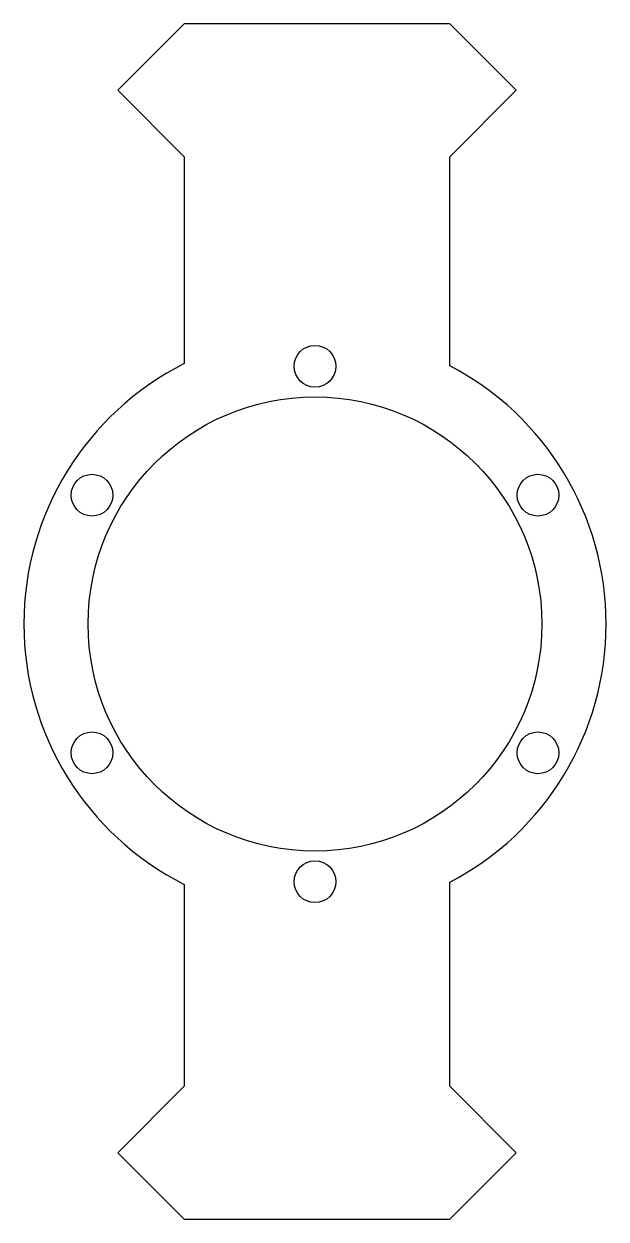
# Model space of a CAD drawing. Header units: inches. Extents: x -1.1 to 1.09, y -2.25 to 2.25.
import ezdxf

# ---------------------------------------------------------------- set-up
doc = ezdxf.new("R2010")
doc.units = ezdxf.units.IN
doc.layers.get('0').update_dxf_attribs({"linetype": 'CONTINUOUS'})

msp = doc.modelspace()

# ---------------------------------------------------------------- linework, layer by layer
msp.add_lwpolyline([(-0.5, -2.25), (0.5, -2.25), (0.75, -2), (0.5, -1.75), (0.5, -0.9819, 0.606073), (0.5, 0.9631), (0.5, 1.75), (0.75, 2), (0.5, 2.25), (-0.5, 2.25), (-0.75, 2), (-0.5, 1.75), (-0.5, 0.9709, 0.616757), (-0.5, -0.9897), (-0.5, -1.75), (-0.75, -2)], format="xyb", close=True)
for centre, radius in [((-0.0076, 0.9609), 0.0787), ((-0.0076, -0.0094), 0.855), ((-0.8479, 0.4757), 0.0787), ((0.8327, 0.4757), 0.0787), ((-0.8479, -0.4945), 0.0787), ((0.8327, -0.4945), 0.0787), ((-0.0076, -0.9796), 0.0787)]:
    msp.add_circle(centre, radius)

doc.saveas('drawing.dxf')
